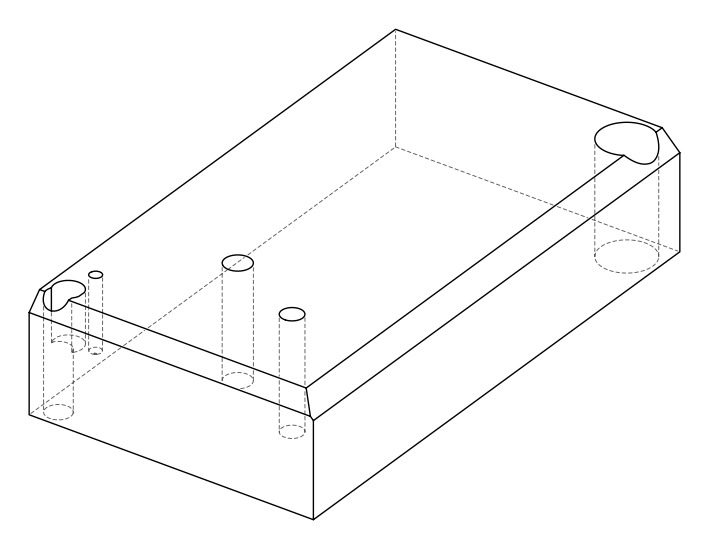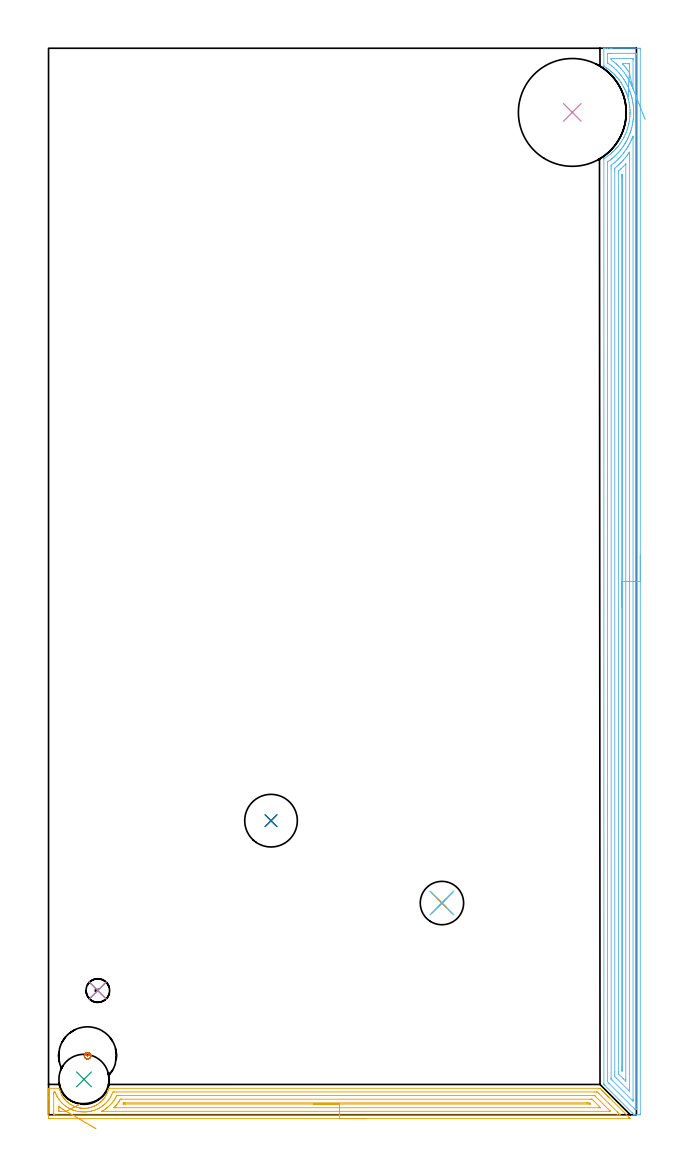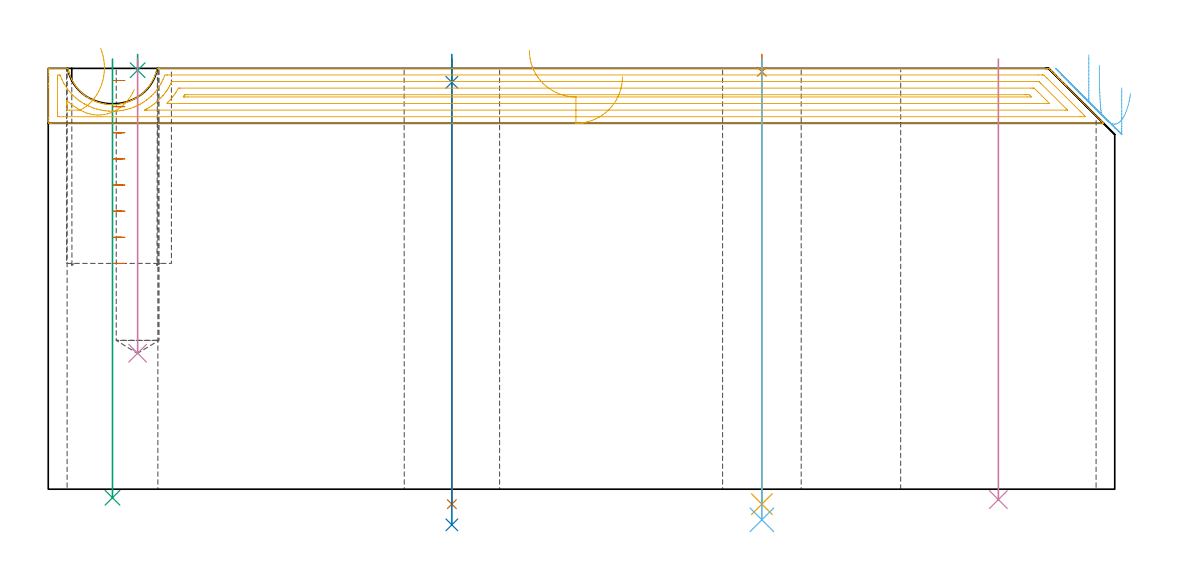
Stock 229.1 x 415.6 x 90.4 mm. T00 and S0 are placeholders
(PLAN: 13 operations, 9 tool changes, 31.1 min)
(1 SPOT_DRILL | STEP1HOLE_1 | NXT0321_9005460120000 | 0.03 min | 3 mm3)
(2 SPOT_DRILL_1 | STEP1HOLE_2 | NXT0321_9005460120000 | 0.05 min | 182 mm3)
(3 SPOT_DRILL_2 | STEP1POCKET | NXT0321_9005460120000 | 0.03 min | 2 mm3)
(4 INDEXABLE_INSERT_DRILL_THROUGH_HOLE_FROM_SOLID | STEP1HOLE | NXT0302_036 | 0.38 min | 125185 mm3)
(5 DRILL_THROUGH_HOLE_INTO_CENTER | STEP1HOLE_1 | NXT0301_065 | 0.38 min | 6235 mm3)
(6 DRILL_TO_ENLARGE_THROUGH_HOLE | STEP1HOLE_1 | UGT0301_292 | 0.4 min | 13998 mm3)
(7 DRILL_THROUGH_HOLE_INTO_CENTER_1 | STEP1HOLE_2 | NXT0301_065 | 0.38 min | 6108 mm3)
(8 DRILL_TO_ENLARGE_THROUGH_HOLE_1 | STEP1HOLE_2 | UGT0301_050 | 0.4 min | 23508 mm3)
(9 INDEXABLE_INSERT_DRILL_THROUGH_HOLE_FROM_SOLID_1 | STEP1HOLE_3 | NXT0302_010 | 0.38 min | 26953 mm3)
(10 DRILL_BLIND_HOLE_INTO_CENTER | STEP1POCKET | UGT0301_207 | 0.25 min | 3921 mm3)
(11 AREA_MILL | FG_CHAMFER_SURFACE | UGT0205_001 | 8.81 min | 15588 mm3)
(12 AREA_MILL_1 | FG_CHAMFER_SURFACE_1 | UGT0205_001 | 19.19 min | 40110 mm3)
(13 MILL_BLIND_HOLE_FROM_SOLID_MATERIAL | STEP1POCKET_1 | UGT0201_136 | Spiral | 0.39 min | 10116 mm3)
(TOOL NXT0321_9005460120000 | NC Spot Drill, 142deg, 12mm, Carbide, Uncoated | D12 PA142 FL30 Z2)
(TOOL NXT0302_036 | Index. Insert Drill 42mm [880-D4200L50-05] | D42 PA176 FL210 Z2)
(TOOL NXT0301_065 | Carbide Drill 9.4mm [860.1-0940-075A1-MM 2214] | D9.4 PA140 FL98 Z2)
(TOOL UGT0301_292 | Twist Drill 16.9 mm | D16.9 PA118 FL120 Z2)
(TOOL UGT0301_050 | Twist Drill 20.5 mm | D20.5 PA118 FL145 Z2)
(TOOL NXT0302_010 | Index. Insert Drill 19.5mm [880-D1950L25-05] | D19.5 PA176 FL98 Z2)
(TOOL UGT0301_207 | Twist Drill 9.2 mm | D9.2 PA118 FL80 Z2)
(TOOL UGT0205_001 | Chamfer Mill 20 x 3 x 45 deg. | D20 FL50 Z2)
(TOOL UGT0201_136 | Carbide End Mill 20.0 | D20 FL30 Z4)
(OP 1 SPOT_DRILL)
G17 G21 G94 G90
T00 M6
G54
G17 G0 G90 X153.3 Y82.5 S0 M3
G43 Z100.4 H0
G94 G81 G98 Z89.673 F250. R93.4
G80
M5
M2
(OP 2 SPOT_DRILL_1)
G17 G21 G94 G90
T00 M6
G54
G17 G0 G90 X86.7 Y114.6 S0 M3
G43 Z100.4 H0
G94 G81 G98 Z87.4 F250. R93.4
G80
M5
M2
(OP 3 SPOT_DRILL_2)
G17 G21 G94 G90
T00 M6
G54
G17 G0 G90 X19.2 Y48.4 S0 M3
G43 Z100.4 H0
G94 G81 G98 Z90.004 F250. R93.4
G80
M5
M2
(OP 4 INDEXABLE_INSERT_DRILL_THROUGH_HOLE_FROM_SOLID)
G17 G21 G94 G90
T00 M6
G54
G17 G0 G90 X204.1 Y390.6 S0 M3
G43 Z100.4 H1
G94 G81 G98 Z-2.233 F250. R92.4
G80
M5
M2
(OP 5 DRILL_THROUGH_HOLE_INTO_CENTER)
G17 G21 G94 G90
T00 M6
G54
G17 G0 G90 X153.3 Y82.5 S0 M3
G43 Z100.4 H1
G94 G73 G98 Z-3.211 F250. Q9.361 R92.4
G80
M5
M2
(OP 6 DRILL_TO_ENLARGE_THROUGH_HOLE)
G17 G21 G94 G90
T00 M6
G54
G17 G0 G90 X153.3 Y82.5 S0 M3
G43 Z100.4 H0
G94 G73 G98 Z-6.577 F250. Q16.163 R92.4
G80
M5
M2
(OP 7 DRILL_THROUGH_HOLE_INTO_CENTER_1)
G17 G21 G94 G90
T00 M6
G54
G17 G0 G90 X86.7 Y114.6 S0 M3
G43 Z100.4 H1
G94 G73 G98 Z-3.211 F250. Q9.361 R92.4
G80
M5
M2
(OP 8 DRILL_TO_ENLARGE_THROUGH_HOLE_1)
G17 G21 G94 G90
T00 M6
G54
G17 G0 G90 X86.7 Y114.6 S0 M3
G43 Z100.4 H0
G94 G73 G98 Z-7.659 F250. Q19.612 R92.4
G80
M5
M2
(OP 9 INDEXABLE_INSERT_DRILL_THROUGH_HOLE_FROM_SOLID_1)
G17 G21 G94 G90
T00 M6
G54
G17 G0 G90 X13.8 Y13.8 S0 M3
G43 Z100.4 H1
G94 G81 G98 Z-1.84 F250. R92.4
G80
M5
M2
(OP 10 DRILL_BLIND_HOLE_INTO_CENTER)
G17 G21 G94 G90
T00 M6
G54
G17 G0 G90 X19.2 Y48.4 S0 M3
G43 Z100.4 H0
G94 G81 G98 Z29.2 F250. R92.4
G80
M5
M2
(OP 11 AREA_MILL)
G17 G21 G94 G90
T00 M6
G54
G17 G0 G90 X123.35 Y-1.5 S1061 M3
G43 Z100.4 H0
Z88.6
G94 G1 X123.312 Z87.728 F250.
X123.198 Z86.864
X123.009 Z86.012
X122.747 Z85.18
X122.413 Z84.374
X122.01 Z83.6
X121.542 Z82.864
X121.01 Z82.172
X120.421 Z81.529
X119.778 Z80.94
X119.086 Z80.409
X118.35 Z79.94
X117.576 Z79.537
X116.77 Z79.203
X115.938 Z78.941
X115.087 Z78.752
X114.222 Z78.638
X113.35 Z78.6
X0.59 Y-1.499 Z78.601
X0.032 Y-1.493 Z78.604
X0.007 Y-1.491 Z78.606
X0.003 Y-0.937 Z79.16
X0. Y-0.347 Z79.75
Y6.179 Z86.274
Y6.78 Z86.877
Y7.068 Z87.165
Y8.847 Z88.942
Y9.425 Z89.524
Y9.737 Z89.836
Y9.935 Z90.034
X0.007 Y10.263 Z90.355
X0.01 Y10.297 Z90.388
X0.145 Y10.3 Z90.4
X4.156
X4.197 Y10.295 Z90.392
X4.218 Y10.244 Z90.341
X4.246 Y10.129 Z90.227
X4.3 Y9.898 Z89.996
X4.348 Y9.737 Z89.834
X4.435 Y9.438 Z89.537
X4.453 Y9.384 Z89.483
X4.583 Y8.994 Z89.093
X4.639 Y8.847 Z88.946
X4.752 Y8.553 Z88.653
X4.949 Y8.108 Z88.208
X5.047 Y7.909 Z88.008
X5.165 Y7.669 Z87.768
X5.194 Y7.615 Z87.713
X5.533 Y7.068 Z87.167
X5.604 Y6.956 Z87.052
X5.709 Y6.786 Z86.882
X5.821 Y6.624 Z86.72
X5.892 Y6.519 Z86.616
X6.088 Y6.258 Z86.356
X6.402 Y5.882 Z85.979
X6.533 Y5.738 Z85.835
X6.677 Y5.579 Z85.675
X6.982 Y5.266 Z85.362
X7.127 Y5.132 Z85.228
X7.251 Y5.017 Z85.114
X7.424 Y4.869 Z84.965
X7.559 Y4.754 Z84.851
X7.876 Y4.501 Z84.599
X8.393 Y4.133 Z84.229
X8.613 Y3.994 Z84.091
X8.769 Y3.895 Z83.992
X9.214 Y3.649 Z83.746
X9.664 Y3.423 Z83.521
X9.95 Y3.295 Z83.391
X10.055 Y3.248 Z83.346
X10.138 Y3.214 Z83.314
X10.224 Y3.18 Z83.28
X10.304 Y3.15 Z83.247
X10.396 Y3.118 Z83.212
X10.557 Y3.058 Z83.155
X11.003 Y2.917 Z83.015
X11.239 Y2.851 Z82.951
X11.451 Y2.793 Z82.893
X11.793 Y2.717 Z82.817
X11.897 Y2.694 Z82.793
X12.178 Y2.647 Z82.741
X12.319 Y2.621 Z82.719
X12.345 Y2.616 Z82.714
X12.498 Y2.597 Z82.695
X12.624 Y2.582 Z82.677
X12.792 Y2.561 Z82.656
X13.07 Y2.54 Z82.631
X13.239 Y2.525 Z82.619
X13.526 Y2.514 Z82.61
X13.566 Y2.513 Z82.608
X13.616 Y2.51 Z82.607
X13.686 Y2.507 Z82.605
X14.018 Y2.512 Z82.608
X14.082 Y2.513 Z82.609
X14.133 Z82.61
X14.184 Y2.517 Z82.611
X14.215 Y2.518 Z82.614
X14.378 Y2.526 Z82.626
X14.58 Y2.538 Z82.637
X15.027 Y2.584 Z82.683
X15.474 Y2.651 Z82.75
X15.744 Y2.706 Z82.801
X15.92 Y2.74 Z82.836
X16.19 Y2.807 Z82.902
X16.342 Y2.844 Z82.941
X16.369 Y2.85 Z82.948
X16.814 Y2.98 Z83.08
X17.182 Y3.108 Z83.207
X17.546 Y3.248 Z83.345
X17.633 Y3.285 Z83.383
X17.708 Y3.317 Z83.415
X17.972 Y3.445 Z83.54
X18.112 Y3.511 Z83.608
X18.158 Y3.532 Z83.63
X18.602 Y3.766 Z83.866
X18.864 Y3.924 Z84.023
X19.208 Y4.132 Z84.23
X19.496 Y4.33 Z84.429
X19.93 Y4.664 Z84.764
X20.352 Y5.016 Z85.115
X20.39 Y5.05 Z85.15
X20.812 Y5.468 Z85.567
X21.218 Y5.9 Z86.
X21.284 Y5.977 Z86.076
X21.596 Y6.377 Z86.475
X21.686 Y6.502 Z86.599
X21.892 Y6.785 Z86.883
X22.177 Y7.22 Z87.318
X22.429 Y7.668 Z87.768
X22.566 Y7.941 Z88.04
X22.651 Y8.109 Z88.208
X22.733 Y8.296 Z88.394
X22.779 Y8.403 Z88.498
X22.846 Y8.554 Z88.652
X23.071 Y9.133 Z89.231
X23.156 Y9.407 Z89.506
X23.165 Y9.438 Z89.537
X23.402 Y10.294 Z90.392
X23.766 Y10.3 Z90.4
X214.522
X214.905 Y10.294 Z90.392
X214.98 Y10.22 Z90.319
X215.019 Y10.181 Z90.28
X215.413 Y9.788 Z89.886
X215.465 Y9.737 Z89.834
X215.514 Y9.686 Z89.785
X215.71 Y9.49 Z89.589
X215.761 Y9.44 Z89.537
X215.81 Y9.39 Z89.489
X216.007 Y9.193 Z89.292
X216.058 Y9.144 Z89.241
X216.106 Y9.095 Z89.194
X216.304 Y8.896 Z88.995
X216.354 Y8.847 Z88.944
X216.402 Y8.799 Z88.898
X216.602 Y8.599 Z88.698
X216.651 Y8.551 Z88.648
X216.698 Y8.503 Z88.602
X216.899 Y8.302 Z88.401
X216.947 Y8.254 Z88.351
X216.993 Y8.207 Z88.306
X217.196 Y8.005 Z88.104
X217.243 Y7.958 Z88.055
X217.289 Y7.911 Z88.01
X217.493 Y7.707 Z87.806
X217.54 Y7.661 Z87.758
X217.585 Y7.615 Z87.714
X217.79 Y7.41 Z87.509
X217.836 Y7.365 Z87.462
X217.881 Y7.32 Z87.418
X218.087 Y7.113 Z87.212
X218.133 Y7.068 Z87.166
X218.177 Y7.024 Z87.123
X218.384 Y6.816 Z86.915
X218.429 Y6.772 Z86.869
X218.473 Y6.728 Z86.827
X218.681 Y6.519 Z86.618
X226.138 Y-0.937 Z79.161
X226.218 Y-1.018 Z79.082
X226.407 Y-1.207 Z78.893
X226.578 Y-1.381 Z78.716
X226.683 Y-1.492 Z78.606
X226.562 Y-1.498 Z78.602
X226.446 Y-1.5 Z78.6
X226.407
X113.35
Y-0.086 Z80.014
X3.303
X2.409 Y-0.083 Z80.017
X2.373 Y-0.081 Z80.019
X2.01 Y-0.047 Z80.053
X2.003 Y0.322 Z80.422
X2.001 Y0.842 Z80.942
X2. Y1.215 Z81.315
X2.001 Y7.958 Z88.058
X2.002 Y8.328 Z88.428
X2.01 Y8.847 Z88.947
X2.341 Y8.879 Z88.979
X2.373
X2.567 Y8.847 Z88.947
X2.69 Y8.531 Z88.631
X2.931 Y7.958 Z88.058
X3.265 Y7.234 Z87.334
X3.358 Y7.068 Z87.168
X3.487 Y6.846 Z86.946
X3.913 Y6.179 Z86.279
X4.156 Y5.829 Z85.929
X4.584 Y5.289 Z85.389
X5.047 Y4.767 Z84.867
X5.228 Y4.581 Z84.681
X5.411 Y4.4 Z84.5
X5.939 Y3.929 Z84.029
X6.46 Y3.511 Z83.611
X6.83 Y3.244 Z83.344
X7.049 Y3.093 Z83.193
X7.591 Y2.751 Z82.851
X7.721 Y2.679 Z82.779
X7.83 Y2.621 Z82.721
X8.613 Y2.227 Z82.327
X9.311 Y1.924 Z82.024
X9.504 Y1.851 Z81.951
X9.555 Y1.833 Z81.933
X9.858 Y1.732 Z81.832
X10.396 Y1.573 Z81.673
X10.617 Y1.511 Z81.611
X11.287 Y1.354 Z81.454
X11.721 Y1.275 Z81.375
X12.178 Y1.207 Z81.307
X12.35 Y1.185 Z81.285
X12.925 Y1.131 Z81.231
X13.07 Y1.12 Z81.22
X13.704 Y1.099 Z81.199
X13.961 Y1.102 Z81.202
X14.569 Y1.125 Z81.225
X14.853 Y1.143 Z81.243
X15.386 Y1.199 Z81.299
X15.744 Y1.253 Z81.353
X16.153 Y1.323 Z81.423
X16.635 Y1.424 Z81.524
X16.882 Y1.485 Z81.585
X17.527 Y1.66 Z81.76
X17.582 Y1.677 Z81.777
X17.751 Y1.732 Z81.832
X18.315 Y1.938 Z82.038
X18.418 Y1.979 Z82.079
X18.868 Y2.172 Z82.272
X19.309 Y2.382 Z82.482
X19.468 Y2.463 Z82.563
X19.766 Y2.621 Z82.721
X20.041 Y2.78 Z82.88
X20.201 Y2.875 Z82.975
X20.592 Y3.12 Z83.22
X21.092 Y3.47 Z83.57
X21.116 Y3.487 Z83.587
X21.146 Y3.511 Z83.611
X21.607 Y3.887 Z83.987
X21.984 Y4.204 Z84.304
X22.085 Y4.299 Z84.399
X22.187 Y4.4 Z84.5
X22.526 Y4.748 Z84.848
X22.875 Y5.112 Z85.212
X22.958 Y5.207 Z85.307
X23.025 Y5.289 Z85.389
X23.347 Y5.707 Z85.807
X23.696 Y6.179 Z86.279
X23.725 Y6.22 Z86.32
X23.766 Y6.282 Z86.382
X24.066 Y6.769 Z86.869
X24.234 Y7.068 Z87.168
X24.379 Y7.346 Z87.446
X24.658 Y7.91 Z88.01
X25.041 Y8.847 Z88.947
X25.514 Y8.883 Z88.983
X25.549 Y8.884 Z88.984
X26.402 Y8.886 Z88.986
X212.739
X213.595 Y8.883 Z88.983
X213.63 Y8.88 Z88.98
X213.891 Y8.847 Z88.947
X214.522 Y8.227 Z88.327
X218.533 Y4.218 Z84.318
X221.653 Y1.098 Z81.198
X221.908 Y0.842 Z80.942
X222.544 Y0.202 Z80.302
X222.785 Y-0.047 Z80.053
X222.577 Y-0.08 Z80.02
X222.544 Y-0.082 Z80.018
X221.691 Y-0.086 Z80.014
X221.653
X113.35
Y1.328 Z81.428
X21.261 Y1.329 Z81.429
X21.092 Y1.33 Z81.43
X20.766 Y1.335 Z81.435
X20.702 Y1.336 Z81.436
X20.766 Y1.374 Z81.474
X20.851 Y1.422 Z81.522
X20.964 Y1.484 Z81.584
X21.092 Y1.557 Z81.657
X21.203 Y1.621 Z81.721
X21.389 Y1.732 Z81.832
X21.756 Y1.959 Z82.059
X21.984 Y2.104 Z82.204
X22.286 Y2.32 Z82.42
X22.699 Y2.621 Z82.721
X22.799 Y2.697 Z82.797
X22.875 Y2.758 Z82.858
X23.285 Y3.102 Z83.202
X23.766 Y3.527 Z83.627
X24.196 Y3.971 Z84.071
X24.606 Y4.4 Z84.5
X24.631 Y4.427 Z84.527
X24.658 Y4.458 Z84.558
X25.022 Y4.926 Z85.026
X25.297 Y5.289 Z85.389
X25.403 Y5.435 Z85.535
X25.549 Y5.643 Z85.743
X25.757 Y5.971 Z86.071
X25.884 Y6.179 Z86.279
X26.085 Y6.533 Z86.633
X26.365 Y7.068 Z87.168
X26.391 Y7.118 Z87.218
X26.44 Y7.22 Z87.32
X26.569 Y7.464 Z87.564
X26.684 Y7.467 Z87.567
X26.929 Y7.47 Z87.57
X27.332 Y7.471 Z87.571
X27.819
X212.335
X212.739 Y7.468 Z87.568
X212.795 Y7.466 Z87.566
X212.826 Y7.463 Z87.563
X212.857 Y7.435 Z87.535
X212.983 Y7.314 Z87.414
X213.232 Y7.068 Z87.168
X218.729 Y1.571 Z81.671
X218.855 Y1.442 Z81.542
X218.936 Y1.356 Z81.456
X218.952 Y1.337 Z81.437
X218.946 Y1.335 Z81.435
X218.895 Y1.333 Z81.433
X218.49 Y1.329 Z81.429
X113.35 Y1.328 Z81.428
Y2.743 Z82.843
X26.318
X25.742 Y2.748 Z82.848
X25.549 Y2.75 Z82.85
X25.527 Y2.827 Z82.927
X25.549 Y2.856 Z82.956
X25.868 Y3.192 Z83.292
X26.169 Y3.511 Z83.611
X26.298 Y3.653 Z83.753
X26.44 Y3.818 Z83.918
X26.698 Y4.143 Z84.243
X26.894 Y4.4 Z84.5
X27.08 Y4.651 Z84.751
X27.332 Y5.001 Z85.101
X27.446 Y5.175 Z85.275
X27.518 Y5.289 Z85.389
X27.786 Y5.726 Z85.826
X27.907 Y5.924 Z86.024
X27.96 Y6.006 Z86.106
X27.989 Y6.05 Z86.15
X28.032 Y6.052 Z86.152
X28.223 Y6.056 Z86.156
X28.346 Y6.057 Z86.157
X211.078
X211.463 Y6.056 Z86.156
X211.655 Y6.053 Z86.153
X211.75 Y6.05 Z86.15
X211.794 Y6.045 Z86.145
X211.848 Y5.998 Z86.098
X212.561 Y5.289 Z85.389
X212.739 Y5.112 Z85.212
X214.522 Y3.329 Z83.429
X215.064 Y2.777 Z82.877
X215.088 Y2.751 Z82.851
X215.071 Y2.749 Z82.849
X214.994 Y2.746 Z82.846
X214.837 Y2.744 Z82.844
X214.522 Y2.743 Z82.843
X214.4
X113.35
Y4.157 Z84.257
X30.006
X29.357 Y4.158 Z84.258
X29.226 Y4.16 Z84.26
X29.115 Y4.164 Z84.264
X28.995 Y4.171 Z84.271
X29.133 Y4.382 Z84.482
X29.268 Y4.584 Z84.684
X29.296 Y4.621 Z84.721
X29.308 Y4.635 Z84.735
X29.357 Y4.637 Z84.737
X29.519 Y4.64 Z84.74
X29.763 Y4.643 Z84.743
X209.822 Y4.642 Z84.742
X210.065 Y4.641 Z84.741
X210.72 Y4.636 Z84.736
X210.956 Y4.439 Z84.539
X210.993 Y4.4 Z84.5
X211.193 Y4.164 Z84.264
X210.956 Y4.162 Z84.262
X210.308 Y4.158 Z84.258
X113.35 Y4.157 Z84.257
X112.478 Z84.295
X111.614 Z84.409
X110.762 Z84.598
X109.93 Z84.86
X109.124 Z85.194
X108.35 Z85.597
X107.614 Z86.065
X106.922 Z86.596
X106.279 Z87.186
X105.69 Z87.829
X105.159 Z88.521
X104.69 Z89.257
X104.287 Z90.031
X103.953 Z90.837
X103.691 Z91.669
X103.502 Z92.52
X103.388 Z93.385
X103.35 Z94.257
G0 Z100.4
X11.253 Y3.601
Z94.707
G1 X11.546 Y3.753 Z93.899
X11.775 Y3.871 Z93.066
X11.938 Y3.956 Z92.213
X12.035 Y4.006 Z91.347
X12.064 Y4.021 Z90.476
X12.026 Y4.001 Z89.604
X11.921 Y3.947 Z88.74
X11.749 Y3.858 Z87.889
X11.512 Y3.735 Z87.059
X11.212 Y3.58 Z86.255
X10.85 Y3.393 Z85.483
X10.43 Y3.175 Z84.75
X9.955 Y2.929 Z84.061
X9.429 Y2.657 Z83.421
X8.855 Y2.36 Z82.835
X8.237 Y2.04 Z82.308
X7.582 Y1.701 Z81.843
X6.892 Y1.344 Z81.444
X6.875 Y1.335 Z81.435
X6.83 Y1.334 Z81.434
X6.342 Y1.33 Z81.43
X5.047 Y1.329 Z81.429
X4.559 Y1.33 Z81.43
X4.156 Y1.333 Z81.433
X4.031 Y1.335 Z81.435
X4.01 Y1.576 Z81.676
X4.007 Y1.732 Z81.832
X4. Y2.466 Z82.566
Y2.621 Z82.721
Y2.777 Z82.877
X4.001 Y2.932 Z83.032
X4.005 Y3.243 Z83.343
X4.009 Y3.332 Z83.432
X4.012 Y3.354 Z83.454
X4.156 Y3.234 Z83.334
X4.491 Y2.952 Z83.052
X4.898 Y2.621 Z82.721
X5.047 Y2.506 Z82.606
X5.467 Y2.202 Z82.302
X5.939 Y1.901 Z82.001
X6.215 Y1.732 Z81.832
X6.83 Y1.381 Z81.481
X6.892 Y1.344 Z81.444
X7.579 Y0.943 Z81.086
X8.289 Y0.527 Z80.797
X9.019 Y0.1 Z80.582
X9.762 Y-0.334 Z80.441
X10.513 Y-0.773 Z80.376
X11.266 Y-1.214 Z80.387
X12.016 Y-1.652 Z80.474
X12.756 Y-2.085 Z80.636
X13.481 Y-2.509 Z80.872
X14.185 Y-2.921 Z81.181
X14.863 Y-3.317 Z81.559
X15.511 Y-3.696 Z82.005
X16.122 Y-4.054 Z82.514
X16.693 Y-4.388 Z83.083
X17.219 Y-4.695 Z83.708
X17.696 Y-4.974 Z84.383
X18.12 Y-5.222 Z85.104
X18.488 Y-5.438 Z85.865
G0 Z100.4
M5
M2
(OP 12 AREA_MILL_1)
G17 G21 G94 G90
T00 M6
G54
G17 G0 G90 X230.6 Y217.8 S1061 M3
G43 Z100.4 H0
Z86.2
G94 G1 Y217.762 Z85.328 F250.
Y217.648 Z84.464
Y217.459 Z83.612
Y217.197 Z82.78
Y216.863 Z81.974
Y216.46 Z81.2
Y215.992 Z80.464
Y215.46 Z79.772
Y214.871 Z79.129
Y214.228 Z78.54
Y213.536 Z78.008
Y212.8 Z77.54
Y212.026 Z77.137
Y211.22 Z76.803
Y210.388 Z76.541
Y209.537 Z76.352
Y208.672 Z76.238
Y207.8 Z76.2
Y0.373
X230.596 Y0.167 Z76.204
X230.591 Y0.003 Z76.205
X230.454 Y0. Z76.343
X230.124 Z76.672
X229.463 Z77.337
X228.208 Y0.001 Z78.59
X228.181 Y0.018 Z78.618
X227.474 Y0.724 Z79.323
X216.835 Y11.365 Z89.965
X216.467 Y11.735 Z90.331
X216.406 Y11.799 Z90.392
X216.4 Y12.223 Z90.4
Y372.12
X216.407 Y372.589 Z90.393
X216.484 Y372.641 Z90.315
X216.876 Y372.888 Z89.921
X216.956 Y372.938 Z89.841
X217.07 Y373.013 Z89.727
X217.167 Y373.077 Z89.63
X218.046 Y373.691 Z88.753
X218.201 Y373.804 Z88.597
X218.238 Y373.831 Z88.56
X218.925 Y374.377 Z87.875
X219.341 Y374.723 Z87.458
X219.425 Y374.799 Z87.373
X219.526 Y374.89 Z87.27
X219.804 Y375.138 Z86.996
X219.967 Y375.294 Z86.83
X220.074 Y375.395 Z86.724
X220.309 Y375.616 Z86.491
X220.68 Y375.99 Z86.119
X220.959 Y376.288 Z85.84
X220.998 Y376.33 Z85.8
X221.041 Y376.375 Z85.758
X221.166 Y376.509 Z85.633
X221.233 Y376.585 Z85.565
X221.292 Y376.653 Z85.504
X221.56 Y376.957 Z85.239
X221.928 Y377.401 Z84.869
X222.439 Y378.058 Z84.36
X222.611 Y378.294 Z84.188
X223.222 Y379.186 Z83.576
X223.317 Y379.333 Z83.481
X223.767 Y380.079 Z83.033
X224.196 Y380.85 Z82.603
X224.258 Y380.972 Z82.54
X224.686 Y381.864 Z82.112
X224.72 Y381.944 Z82.077
X224.808 Y382.141 Z81.992
X225.077 Y382.757 Z81.722
X225.406 Y383.65 Z81.392
X225.539 Y384.058 Z81.26
X225.576 Y384.176 Z81.22
X225.662 Y384.436 Z81.137
X225.696 Y384.542 Z81.103
X225.952 Y385.435 Z80.844
X225.971 Y385.516 Z80.825
X226.057 Y385.881 Z80.74
X226.15 Y386.312 Z80.648
X226.153 Y386.328 Z80.645
X226.315 Y387.22 Z80.482
X226.441 Y388.113 Z80.353
X226.448 Y388.195 Z80.345
X226.529 Y389.005 Z80.269
X226.536 Y389.15 Z80.26
X226.581 Y389.898 Z80.215
X226.583 Y389.981 Z80.211
X226.594 Y390.344 Z80.204
X226.593 Y390.568 Z80.202
Y390.692
X226.594 Y390.791
X226.587 Y391.237 Z80.212
X226.563 Y391.683 Z80.228
X226.556 Y391.767 Z80.234
X226.507 Y392.451 Z80.29
X226.497 Y392.576 Z80.299
X226.487 Y392.66 Z80.309
X226.391 Y393.469 Z80.405
X226.378 Y393.553 Z80.419
X226.249 Y394.361 Z80.548
X226.07 Y395.254 Z80.727
X225.953 Y395.767 Z80.846
X225.901 Y395.957 Z80.898
X225.848 Y396.147 Z80.95
X225.578 Y397.039 Z81.221
X225.269 Y397.932 Z81.527
X225.236 Y398.018 Z81.559
X225.144 Y398.266 Z81.655
X225.075 Y398.449 Z81.725
X225.046 Y398.518 Z81.754
X224.916 Y398.824 Z81.881
X224.663 Y399.38 Z82.137
X224.53 Y399.668 Z82.268
X224.508 Y399.717 Z82.29
X224.464 Y399.805 Z82.332
X224.196 Y400.35 Z82.603
X224.055 Y400.61 Z82.742
X223.542 Y401.502 Z83.257
X223.304 Y401.885 Z83.491
X223.206 Y402.037 Z83.589
X223.145 Y402.133 Z83.652
X223.065 Y402.253 Z83.735
X222.97 Y402.395 Z83.83
X222.438 Y403.144 Z84.36
X222.382 Y403.22 Z84.417
X222.331 Y403.288 Z84.467
X221.978 Y403.737 Z84.821
X221.56 Y404.246 Z85.238
X221.442 Y404.38 Z85.358
X221.292 Y404.547 Z85.507
X221.189 Y404.663 Z85.608
X221.138 Y404.716 Z85.658
X220.998 Y404.867 Z85.797
X220.726 Y405.163 Z86.073
X220.682 Y405.21 Z86.118
X220.347 Y405.544 Z86.453
X220.299 Y405.592 Z86.501
X219.967 Y405.906 Z86.829
X219.803 Y406.064 Z86.996
X219.626 Y406.218 Z87.174
X219.526 Y406.304 Z87.271
X219.084 Y406.689 Z87.715
X218.924 Y406.828 Z87.874
X218.888 Y406.858 Z87.91
X218.469 Y407.187 Z88.329
X218.215 Y407.381 Z88.585
X218.046 Y407.509 Z88.753
X217.759 Y407.718 Z89.037
X217.715 Y407.751 Z89.082
X217.582 Y407.842 Z89.218
X217.516 Y407.886 Z89.283
X217.318 Y408.019 Z89.476
X217.166 Y408.123 Z89.63
X216.777 Y408.375 Z90.022
X216.49 Y408.553 Z90.306
X216.432 Y408.588 Z90.361
X216.403 Y408.617 Z90.389
X216.4 Y408.639 Z90.394
Y408.735 Z90.4
Y415.433
X216.402 Y415.593 Z90.388
X216.413 Y415.6 Z90.378
X216.756 Z90.043
X217.098 Z89.702
X217.759 Z89.036
X218.973 Z87.824
X219.526 Z87.269
X229.848 Z76.949
X230.124 Y415.597 Z76.673
X230.592 Y415.591 Z76.206
X230.595 Y415.462 Z76.203
X230.6 Y414.986 Z76.2
Y207.8
X229.186 Z77.614
X229.185 Y2.191 Z77.615
X229.184 Y2.086 Z77.616
X229.181 Y2.035 Z77.619
X229.18 Y2.016 Z77.62
X229.148 Y2.01 Z77.652
X228.748 Y2.005 Z78.052
X228.656 Y2.01 Z78.144
X228.465 Y2.19 Z78.335
X228.358 Y2.294 Z78.442
X223.397 Y7.253 Z83.403
X218.428 Y12.223 Z88.372
X218.208 Y12.451 Z88.592
X217.821 Y12.857 Z88.979
X217.816 Y13.059 Z88.984
X217.815 Y13.116 Z88.985
X217.814 Y370.278 Z88.986
X217.816 Y371.17 Z88.984
X217.818 Y371.227 Z88.982
X217.821 Y371.276 Z88.979
X217.829 Y371.298 Z88.971
X217.858 Y371.321 Z88.942
X217.961 Y371.398 Z88.839
X218.642 Y371.88 Z88.158
X218.781 Y371.98 Z88.019
X218.969 Y372.12 Z87.831
X219.281 Y372.367 Z87.519
X219.526 Y372.563 Z87.274
X219.771 Y372.765 Z87.029
X220.07 Y373.013 Z86.73
X220.251 Y373.173 Z86.549
X220.409 Y373.316 Z86.391
X220.713 Y373.598 Z86.087
X221.043 Y373.906 Z85.757
X221.169 Y374.03 Z85.631
X221.292 Y374.154 Z85.508
X221.607 Y374.481 Z85.193
X221.91 Y374.799 Z84.89
X222.038 Y374.938 Z84.762
X222.175 Y375.093 Z84.625
X222.452 Y375.413 Z84.348
X222.689 Y375.692 Z84.111
X222.855 Y375.898 Z83.945
X223.058 Y376.155 Z83.742
X223.387 Y376.585 Z83.413
X223.622 Y376.909 Z83.178
X223.942 Y377.362 Z82.858
X223.989 Y377.431 Z82.811
X224.021 Y377.478 Z82.779
X224.342 Y377.967 Z82.458
X224.595 Y378.371 Z82.205
X224.649 Y378.46 Z82.151
X224.825 Y378.758 Z81.975
X225.008 Y379.08 Z81.792
X225.111 Y379.265 Z81.689
X225.322 Y379.655 Z81.478
X225.576 Y380.158 Z81.224
X225.602 Y380.211 Z81.198
X225.62 Y380.247 Z81.18
X225.708 Y380.433 Z81.092
X225.902 Y380.854 Z80.898
X225.99 Y381.051 Z80.81
X226.172 Y381.475 Z80.628
X226.369 Y381.944 Z80.431
X226.406 Y382.037 Z80.394
X226.432 Y382.105 Z80.368
X226.591 Y382.537 Z80.209
X226.67 Y382.757 Z80.13
X226.697 Y382.837 Z80.103
X226.888 Y383.429 Z79.912
X226.982 Y383.73 Z79.818
X227.097 Y384.112 Z79.703
X227.245 Y384.623 Z79.555
X227.273 Y384.725 Z79.527
X227.293 Y384.806 Z79.507
X227.458 Y385.516 Z79.342
X227.461 Y385.53 Z79.339
X227.474 Y385.594 Z79.326
X227.603 Y386.279 Z79.197
X227.625 Y386.409 Z79.175
X227.728 Y387.046 Z79.072
X227.765 Y387.302 Z79.035
X227.837 Y387.829 Z78.963
X227.873 Y388.195 Z78.927
X227.915 Y388.643 Z78.885
X227.947 Y389.088 Z78.853
X227.971 Y389.479 Z78.829
X227.994 Y389.981 Z78.806
X228.002 Y390.34 Z78.798
Y390.874
X227.995 Y391.241 Z78.805
X227.974 Y391.767 Z78.826
X227.946 Y392.183 Z78.854
X227.908 Y392.66 Z78.892
X227.856 Y393.167 Z78.944
X227.81 Y393.553 Z78.99
X227.723 Y394.195 Z79.077
X227.683 Y394.446 Z79.117
X227.621 Y394.813 Z79.179
X227.536 Y395.277 Z79.264
X227.524 Y395.339 Z79.276
X227.474 Y395.585 Z79.326
X227.347 Y396.168 Z79.453
X227.332 Y396.232 Z79.468
X227.284 Y396.425 Z79.516
X227.083 Y397.125 Z79.717
X226.916 Y397.69 Z79.884
X226.808 Y398.018 Z79.992
X226.591 Y398.662 Z80.209
X226.501 Y398.912 Z80.299
X226.447 Y399.057 Z80.353
X226.143 Y399.805 Z80.657
X225.776 Y400.629 Z81.024
X225.744 Y400.698 Z81.056
X225.708 Y400.774 Z81.092
X225.297 Y401.591 Z81.503
X224.825 Y402.442 Z81.975
X224.801 Y402.484 Z81.999
X224.768 Y402.542 Z82.032
X224.249 Y403.377 Z82.551
X223.942 Y403.835 Z82.858
X223.638 Y404.27 Z83.162
X223.394 Y404.606 Z83.406
X223.058 Y405.049 Z83.742
X222.97 Y405.163 Z83.83
X222.566 Y405.66 Z84.234
X222.222 Y406.056 Z84.578
X222.175 Y406.107 Z84.625
X221.39 Y406.949 Z85.41
X221.341 Y406.999 Z85.459
X221.292 Y407.047 Z85.508
X220.457 Y407.842 Z86.343
X220.409 Y407.885 Z86.391
X220.101 Y408.153 Z86.699
X219.526 Y408.639 Z87.274
X219.408 Y408.735 Z87.392
X218.642 Y409.314 Z88.158
X218.214 Y409.628 Z88.586
X217.968 Y409.8 Z88.832
X217.852 Y409.884 Z88.948
X217.82 Y409.91 Z88.98
X217.818 Y409.917 Z88.982
X217.816 Y409.942 Z88.984
X217.815 Y410.047 Z88.985
Y413.41
X217.816 Y413.514 Z88.984
X217.818 Y413.566 Z88.982
X217.82 Y413.584 Z88.98
X217.852 Y413.59 Z88.948
X218.249 Y413.598 Z88.551
X218.642 Y413.599 Z88.158
X219.13 Y413.6 Z87.67
X228.358 Z78.442
X228.751 Y413.598 Z78.049
X229.148 Y413.59 Z77.652
X229.18 Y413.584 Z77.62
X229.182 Y413.566 Z77.618
X229.184 Y413.514 Z77.616
X229.185 Y413.41 Z77.615
X229.186 Y413.2 Z77.614
Y207.8
X227.772 Z79.028
X227.771 Y5.972 Z79.029
X227.77 Y5.673 Z79.03
X227.766 Y5.372 Z79.034
X227.765 Y5.349 Z79.035
X227.742 Y5.367 Z79.058
X227.681 Y5.423 Z79.119
X227.589 Y5.511 Z79.211
X227.474 Y5.625 Z79.326
X219.526 Y13.575 Z87.274
X219.311 Y13.794 Z87.489
X219.258 Y13.851 Z87.542
X219.235 Y13.878 Z87.565
X219.233 Y13.91 Z87.567
X219.231 Y14.009 Z87.569
X219.229 Y14.309 Z87.571
Y368.848
X219.23 Y369.441 Z87.57
X219.231 Y369.738 Z87.569
X219.235 Y370.036 Z87.565
X220.056 Y370.691 Z86.744
X220.409 Y370.974 Z86.391
X220.547 Y371.088 Z86.253
X220.713 Y371.227 Z86.087
X221.022 Y371.5 Z85.778
X221.292 Y371.743 Z85.508
X221.487 Y371.923 Z85.313
X221.698 Y372.12 Z85.102
X221.941 Y372.357 Z84.859
X222.175 Y372.591 Z84.625
X222.383 Y372.803 Z84.417
X222.584 Y373.013 Z84.216
X222.813 Y373.261 Z83.987
X223.058 Y373.532 Z83.742
X223.233 Y373.73 Z83.567
X223.386 Y373.906 Z83.414
X223.638 Y374.213 Z83.162
X223.942 Y374.586 Z82.858
X224.035 Y374.705 Z82.765
X224.108 Y374.799 Z82.692
X224.416 Y375.212 Z82.384
X224.766 Y375.692 Z82.034
X224.791 Y375.727 Z82.009
X224.825 Y375.776 Z81.975
X225.149 Y376.258 Z81.651
X225.367 Y376.585 Z81.433
X225.5 Y376.796 Z81.3
X225.708 Y377.135 Z81.092
X225.836 Y377.349 Z80.964
X225.912 Y377.478 Z80.888
X226.159 Y377.916 Z80.641
X226.412 Y378.371 Z80.388
X226.474 Y378.49 Z80.326
X226.591 Y378.719 Z80.209
X226.769 Y379.085 Z80.031
X226.855 Y379.265 Z79.945
X227.052 Y379.692 Z79.748
X227.263 Y380.158 Z79.537
X227.328 Y380.305 Z79.472
X227.474 Y380.649 Z79.326
X227.59 Y380.934 Z79.21
X227.637 Y381.051 Z79.163
X227.762 Y381.365 Z79.038
X227.767 Y381.191 Z79.033
X227.77 Y381.051 Z79.03
X227.771 Y380.869 Z79.029
X227.772 Y380.75 Z79.028
Y207.8
X226.357 Z80.443
Y9.544
X226.356 Y9.352 Z80.444
X226.354 Y9.256 Z80.446
X226.351 Y9.213 Z80.449
X226.35 Y9.211 Z80.45
X226.334 Y9.224 Z80.466
X226.005 Y9.544 Z80.795
X221.292 Y14.258 Z85.508
X220.653 Y14.902 Z86.147
X220.645 Y15.557 Z86.155
X220.643 Y16.689 Z86.157
Y367.655
X220.646 Y368.308 Z86.154
X220.65 Y368.548 Z86.15
X220.663 Y368.864 Z86.137
X221.358 Y369.441 Z85.442
X221.794 Y369.827 Z85.006
X222.175 Y370.168 Z84.625
X222.261 Y370.247 Z84.539
X222.354 Y370.334 Z84.446
X222.713 Y370.684 Z84.087
X223.058 Y371.024 Z83.742
X223.159 Y371.126 Z83.641
X223.256 Y371.227 Z83.544
X223.588 Y371.584 Z83.212
X223.942 Y371.968 Z82.858
X224.013 Y372.048 Z82.787
X224.076 Y372.12 Z82.724
X224.419 Y372.53 Z82.381
X224.823 Y373.015 Z81.977
X225.207 Y373.52 Z81.593
X225.5 Y373.906 Z81.3
X225.588 Y374.028 Z81.212
X225.708 Y374.198 Z81.092
X225.953 Y374.552 Z80.847
X226.124 Y374.799 Z80.676
X226.288 Y375.032 Z80.512
X226.319 Y375.074 Z80.481
X226.351 Y375.097 Z80.449
X226.353 Y375.04 Z80.447
X226.356 Y374.799 Z80.444
X226.357 Y374.501 Z80.443
Y374.143
Y207.8
X224.943 Z81.857
Y13.89
X224.937 Y13.116 Z81.863
X224.936 Y13.096 Z81.864
X224.891 Y13.116 Z81.909
X224.825 Y13.177 Z81.975
X223.988 Y14.009 Z82.812
X223.942 Y14.056 Z82.858
X222.175 Y15.825 Z84.625
X222.075 Y15.935 Z84.725
X222.064 Y16.33 Z84.736
X222.059 Y16.569 Z84.741
X222.057 Y16.689 Z84.743
X222.058 Y366.881 Z84.742
X222.064 Y367.655 Z84.736
X222.073 Y367.704 Z84.727
X222.1 Y367.731 Z84.7
X222.175 Y367.8 Z84.625
X223.01 Y368.548 Z83.79
X223.035 Y368.571 Z83.765
X223.927 Y369.441 Z82.873
X224.825 Y370.402 Z81.975
X224.863 Y370.441 Z81.937
X224.936 Y370.514 Z81.864
X224.939 Y370.453 Z81.861
X224.942 Y370.334 Z81.858
X224.943 Y370.215 Z81.857
Y207.8
X223.529 Z83.271
X223.528 Y17.582 Z83.272
Y17.523
X223.523 Y17.112 Z83.277
X223.5 Y16.987 Z83.3
X223.478 Y17.108 Z83.322
X223.475 Y17.16 Z83.325
X223.472 Y17.582 Z83.328
X223.471 Y18.475 Z83.329
Y365.451
X223.472 Y365.869 Z83.328
X223.475 Y366.286 Z83.325
X223.477 Y366.338 Z83.323
X223.5 Y366.549 Z83.3
X223.522 Y366.344 Z83.278
X223.525 Y366.29 Z83.275
X223.529 Y365.869 Z83.271
Y365.81
Y207.8
Y206.928 Z83.309
Y206.064 Z83.423
Y205.212 Z83.612
Y204.38 Z83.874
Y203.574 Z84.208
Y202.8 Z84.611
Y202.064 Z85.08
Y201.372 Z85.611
Y200.729 Z86.2
Y200.14 Z86.843
Y199.609 Z87.535
Y199.14 Z88.271
Y198.737 Z89.045
Y198.403 Z89.851
Y198.141 Z90.683
Y197.952 Z91.535
Y197.838 Z92.4
Y197.8 Z93.271
G0 Z100.4
X232.486 Y387.867
Z84.968
G1 X232.362 Y388.18 Z84.163
X232.213 Y388.556 Z83.39
X232.04 Y388.994 Z82.656
X231.844 Y389.49 Z81.965
X231.627 Y390.04 Z81.324
X231.39 Y390.64 Z80.736
X231.136 Y391.285 Z80.207
X230.865 Y391.971 Z79.741
X230.58 Y392.692 Z79.34
X230.284 Y393.442 Z79.009
X229.978 Y394.217 Z78.749
X229.665 Y395.01 Z78.562
X229.347 Y395.814 Z78.451
X229.027 Y396.625 Z78.416
X228.707 Y397.436 Z78.456
X228.389 Y398.24 Z78.573
X228.076 Y399.031 Z78.764
X227.771 Y399.804 Z79.029
X227.474 Y400.556 Z79.326
X227.418 Y400.698 Z79.382
X227.377 Y400.796 Z79.423
X227.012 Y401.591 Z79.788
X226.591 Y402.481 Z80.209
X226.589 Y402.486 Z80.211
X226.098 Y403.377 Z80.702
X225.708 Y404.055 Z81.092
X225.58 Y404.27 Z81.22
X225.375 Y404.607 Z81.425
X225.007 Y405.163 Z81.793
X224.933 Y405.272 Z81.867
X224.825 Y405.425 Z81.975
X224.368 Y406.056 Z82.432
X223.942 Y406.606 Z82.858
X223.664 Y406.949 Z83.136
X223.058 Y407.66 Z83.742
X222.896 Y407.842 Z83.904
X222.175 Y408.607 Z84.625
X222.05 Y408.735 Z84.75
X221.66 Y409.107 Z85.14
X221.292 Y409.452 Z85.508
X221.099 Y409.628 Z85.701
X220.409 Y410.216 Z86.391
X220.042 Y410.521 Z86.758
X219.255 Y411.14 Z87.545
X219.235 Y411.414 Z87.565
Y411.563
X219.238 Y411.59 Z87.562
X219.281 Y411.594 Z87.519
X219.343 Y411.599 Z87.457
X226.775 Y411.6 Z80.025
X227.474 Y411.594 Z79.326
X227.658 Y411.59 Z79.142
X227.765 Y411.585 Z79.035
X227.768 Y411.514 Z79.032
X227.77 Y411.414 Z79.03
X227.771 Y411.114 Z79.029
Y399.805
X226.356 Y406.056 Z80.444
X225.749 Y406.949 Z81.051
X225.708 Y407.006 Z81.092
X225.357 Y407.485 Z81.443
X225.09 Y407.842 Z81.71
X224.973 Y407.992 Z81.827
X224.825 Y408.176 Z81.975
X224.36 Y408.735 Z82.44
X223.942 Y409.222 Z82.858
X223.725 Y409.471 Z83.075
X223.64 Y409.57 Z83.16
X223.624 Y409.591 Z83.176
X223.655 Y409.593 Z83.145
X223.75 Y409.597 Z83.05
X223.942 Y409.6 Z82.858
X223.969 Z82.831
X224.825 Z81.975
X225.708 Y409.597 Z81.092
X226.136 Y409.593 Z80.664
X226.343 Y409.59 Z80.457
X226.351 Y409.385 Z80.449
X226.355 Y408.735 Z80.445
X226.357 Y408.079 Z80.443
X226.356 Y406.056 Z80.444
X226.305 Y405.19 Z80.534
X226.253 Y404.335 Z80.699
X226.203 Y403.497 Z80.938
X226.154 Y402.684 Z81.25
X226.107 Y401.901 Z81.631
X226.063 Y401.154 Z82.079
X226.02 Y400.448 Z82.591
X225.981 Y399.79 Z83.163
X225.945 Y399.185 Z83.789
X225.912 Y398.636 Z84.467
X225.883 Y398.148 Z85.189
X225.857 Y397.724 Z85.952
X225.836 Y397.369 Z86.748
X225.819 Y397.085 Z87.573
X225.806 Y396.873 Z88.419
X225.798 Y396.735 Z89.28
X225.794 Y396.673 Z90.15
X225.795 Y396.687 Z91.023
G0 Z100.4
M5
M2
(OP 13 MILL_BLIND_HOLE_FROM_SOLID_MATERIAL)
G17 G21 G94 G90
T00 M6
G54
G17 G0 G90 X15.2 Y23. S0 M3
G43 Z100.4 H0
Z87.788
G94 G3 X15.825 Y23.625 R0.625 F250.
X15.2 Y24.25 R0.625
X13.95 Y23. R1.25
X15.2 Y24.25 R-1.25
X14.575 Y23.625 R0.625
X15.2 Y23. R0.625
G0 Z82.175
G3 X15.825 Y23.625 R0.625
X15.2 Y24.25 R0.625
X13.95 Y23. R1.25
X15.2 Y24.25 R-1.25
X14.575 Y23.625 R0.625
X15.2 Y23. R0.625
G0 Z76.563
G3 X15.825 Y23.625 R0.625
X15.2 Y24.25 R0.625
X13.95 Y23. R1.25
X15.2 Y24.25 R-1.25
X14.575 Y23.625 R0.625
X15.2 Y23. R0.625
G0 Z70.95
G3 X15.825 Y23.625 R0.625
X15.2 Y24.25 R0.625
X13.95 Y23. R1.25
X15.2 Y24.25 R-1.25
X14.575 Y23.625 R0.625
X15.2 Y23. R0.625
G0 Z65.338
G3 X15.825 Y23.625 R0.625
X15.2 Y24.25 R0.625
X13.95 Y23. R1.25
X15.2 Y24.25 R-1.25
X14.575 Y23.625 R0.625
X15.2 Y23. R0.625
G0 Z59.725
G3 X15.825 Y23.625 R0.625
X15.2 Y24.25 R0.625
X13.95 Y23. R1.25
X15.2 Y24.25 R-1.25
X14.575 Y23.625 R0.625
X15.2 Y23. R0.625
G0 Z54.113
G3 X15.825 Y23.625 R0.625
X15.2 Y24.25 R0.625
X13.95 Y23. R1.25
X15.2 Y24.25 R-1.25
X14.575 Y23.625 R0.625
X15.2 Y23. R0.625
G0 Z48.5
G3 X15.825 Y23.625 R0.625
X15.2 Y24.25 R0.625
X13.95 Y23. R1.25
X15.2 Y24.25 R-1.25
X14.575 Y23.625 R0.625
X15.2 Y23. R0.625
G0 Z100.4
M5
M2
